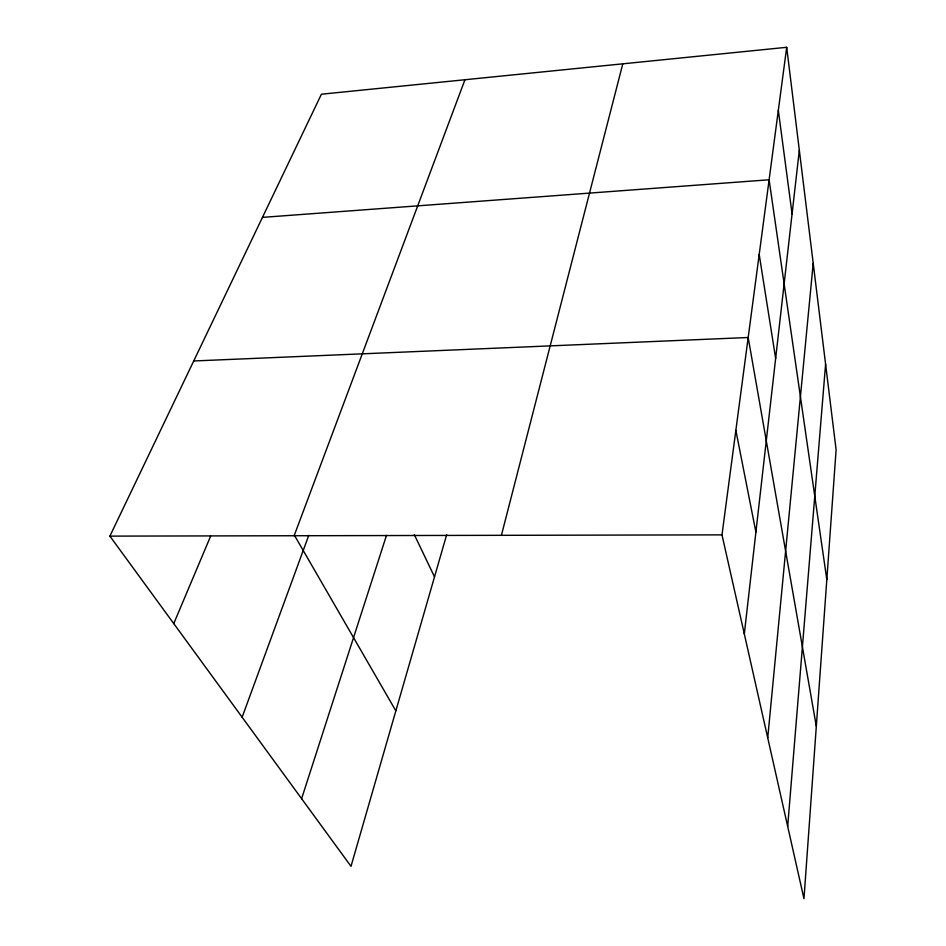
<?xml version="1.0" encoding="UTF-8"?>
<svg xmlns="http://www.w3.org/2000/svg" width="946" height="946" viewBox="0 0 946 946"><rect width="100%" height="100%" fill="white"/><g stroke="black" fill="none" stroke-linecap="round" stroke-linejoin="round"><path stroke-width="1.42" d="M787.675 826.414L825.598 364.198M767.726 737.856L813.205 263.284M744.313 633.986L799.323 150.213M786.694 47.3L836.11 449.835L803.97 898.7L721.987 534.868L786.694 47.3L321.415 94.21L109.89 536.122L351.001 866.323L446.725 534.537M501.415 535.318L622.799 63.82M301.608 798.684L386.5 535.377M242.129 717.222L308.774 535.33M294.135 535.743L464.947 79.736M173.757 623.58L210.603 536.216M262.456 217.379L769.11 179.775L826.816 579.602M193.729 360.97L748.18 337.497L816.315 726.244M109.89 536.122L721.987 534.868M294.443 535.318L395.854 710.872M414.277 534.585L434.51 576.859M735.858 430.347L755.901 532.113M759.2 254.462L775.649 358.463M778.333 110.28L792.074 213.95"/></g></svg>
